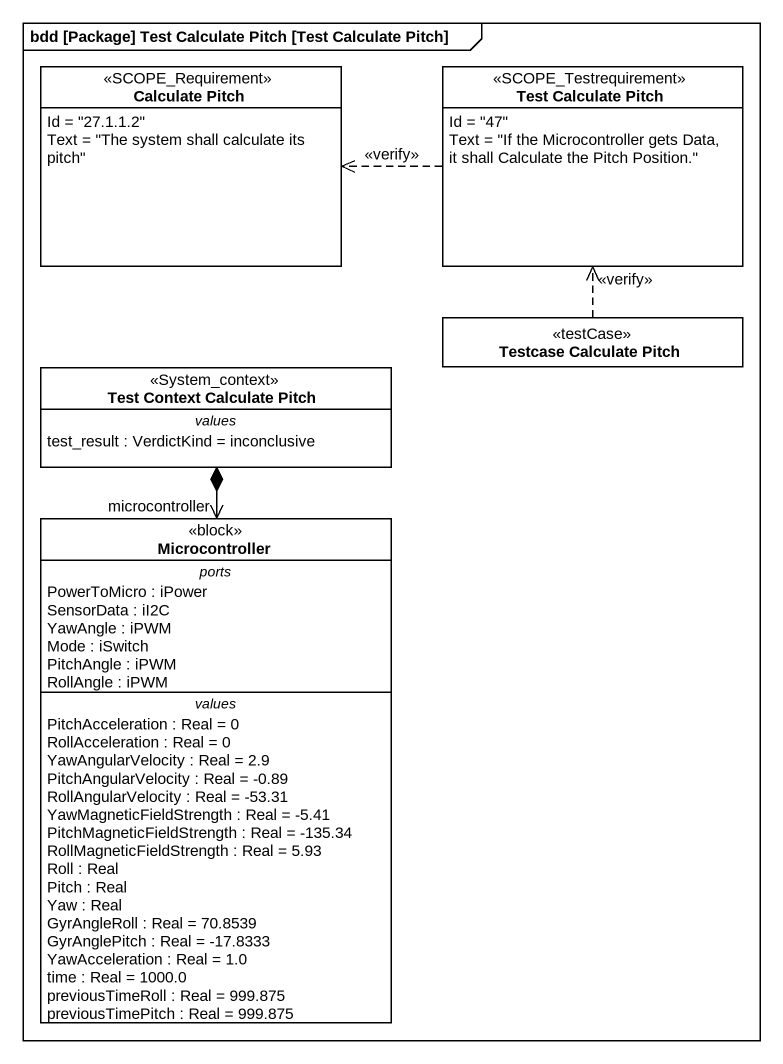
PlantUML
@startuml
mainframe bdd [Package] Test Calculate Pitch [Test Calculate Pitch]
hide circle
hide empty members
class "Calculate Pitch" as Calculate_Pitch <<SCOPE_Requirement>> {
  Id = "27.1.1.2"
  Text = "The system shall calculate its pitch"
}
class "Test Calculate Pitch" as Test_Calculate_Pitch <<SCOPE_Testrequirement>> {
  Id = "47"
  Text = "If the Microcontroller gets Data, it shall Calculate the Pitch Position."
}
class "Testcase Calculate Pitch" as Testcase_Calculate_Pitch <<testCase>>
class "Test Context Calculate Pitch" as Test_Context_Calculate_Pitch <<System_context>> {
  -- values --
  test_result : VerdictKind = inconclusive
}
class Microcontroller <<block>> {
  -- ports --
  PowerToMicro : iPower
  SensorData : iI2C
  YawAngle : iPWM
  Mode : iSwitch
  PitchAngle : iPWM
  RollAngle : iPWM
  -- values --
  PitchAcceleration : Real = 0
  RollAcceleration : Real = 0
  YawAngularVelocity : Real = 2.9
  PitchAngularVelocity : Real = -0.89
  RollAngularVelocity : Real = -53.31
  YawMagneticFieldStrength : Real = -5.41
  PitchMagneticFieldStrength : Real = -135.34
  RollMagneticFieldStrength : Real = 5.93
  Roll : Real
  Pitch : Real
  Yaw : Real
  GyrAngleRoll : Real = 70.8539
  GyrAnglePitch : Real = -17.8333
  YawAcceleration : Real = 1.0
  time : Real = 1000.0
  previousTimeRoll : Real = 999.875
  previousTimePitch : Real = 999.875
}
Test_Calculate_Pitch .left.> Calculate_Pitch : <<verify>>
Testcase_Calculate_Pitch .up.> Test_Calculate_Pitch : <<verify>>
Test_Context_Calculate_Pitch *--> "microcontroller" Microcontroller
@enduml
